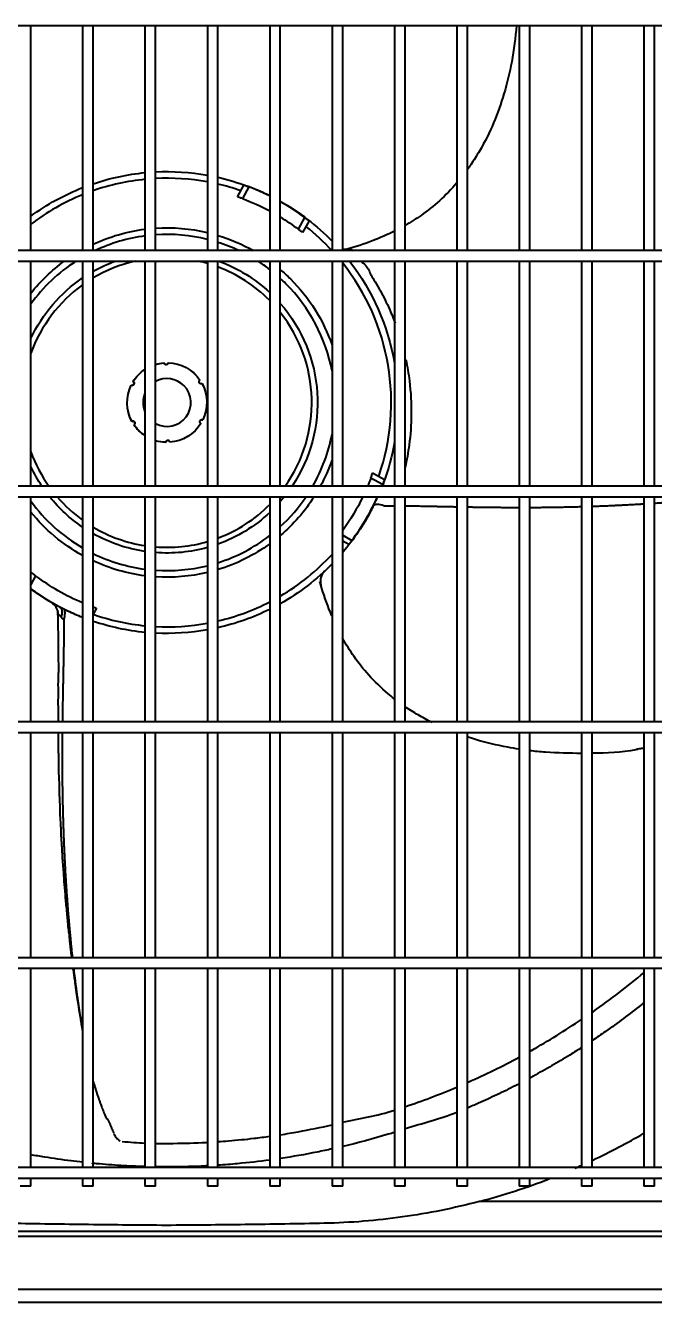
# Model space of a CAD drawing. Extents: x 58467 to 79089, y -33726 to -17391.
# Drawn here: x 72301.21 to 72324.91, y -20029.97 to -19981.87 of the extents above; entities that cross this region are included whole.
import ezdxf

# ---------------------------------------------------------------- set-up
doc = ezdxf.new("R2010")
doc.units = 0
doc.header["$LTSCALE"] = 100
doc.layers.add('+ENTE-ST-DOSEME USTU KONDDRENAJ', color=110, linetype='DOSEMEUSTUKONDENSDRENAJ_LINE', lineweight=40)
doc.linetypes.add('DOSEMEUSTUKONDENSDRENAJ_LINE', pattern='A,300,-40,["CD",Standard,S=15,R=0,X=-35,Y=-7.5],0', length=340)

# ---------------------------------------------------------------- blocks, each defined once
blk = doc.blocks.new('MAGAZA')
at = {"color": 3}
for p, q in [((54065.897, -32682.95, -3.539), (54184.259, -32682.95, -3.539)), ((54089.216, -32691.429, -3.539), (54089.216, -32682.951, -3.539)), ((54091.166, -32682.951, -3.539), (54091.166, -32691.429, -3.539)), ((54091.566, -32691.429, -3.539), (54091.566, -32682.951, -3.539)), ((54093.516, -32682.951, -3.539), (54093.516, -32691.429, -3.539)), ((54093.916, -32691.429, -3.539), (54093.916, -32682.951, -3.539)), ((54095.865, -32682.951, -3.539), (54095.865, -32691.429, -3.539)), ((54096.265, -32691.429, -3.539), (54096.265, -32682.951, -3.539)), ((54098.215, -32682.951, -3.539), (54098.215, -32691.429, -3.539)), ((54098.615, -32691.429, -3.539), (54098.615, -32682.951, -3.539)), ((54100.565, -32682.951, -3.539), (54100.565, -32691.429, -3.539)), ((54100.965, -32691.429, -3.539), (54100.965, -32682.951, -3.539)), ((54102.914, -32682.951, -3.539), (54102.914, -32691.429, -3.539)), ((54103.314, -32691.429, -3.539), (54103.314, -32682.951, -3.539)), ((54105.264, -32682.951, -3.539), (54105.264, -32691.429, -3.539)), ((54105.664, -32691.429, -3.539), (54105.664, -32682.951, -3.539)), ((54107.613, -32682.951, -3.539), (54107.613, -32691.429, -3.539)), ((54108.013, -32691.429, -3.539), (54108.013, -32682.951, -3.539)), ((54109.963, -32682.951, -3.539), (54109.963, -32691.429, -3.539)), ((54110.363, -32691.429, -3.539), (54110.363, -32682.951, -3.539)), ((54112.313, -32682.951, -3.539), (54112.313, -32691.429, -3.539)), ((54112.713, -32691.429, -3.539), (54112.713, -32682.951, -3.539)), ((54097, -32689.403, -3.539), (54097.244, -32688.958, -3.539)), ((54097.434, -32689.028, -3.539), (54097.19, -32689.471, -3.539)), ((54098.714, -32689.63, -3.539), (54098.715, -32689.63, -3.539)), ((54099.294, -32690.625, -3.539), (54099.537, -32690.182, -3.539)), ((54099.698, -32690.305, -3.539), (54099.454, -32690.75, -3.539)), ((54184.259, -32691.429, -3.539), (54065.897, -32691.429, -3.539)), ((54065.897, -32691.829, -3.539), (54184.259, -32691.829, -3.539)), ((54089.216, -32700.307, -3.539), (54089.216, -32691.829, -3.539)), ((54091.166, -32691.829, -3.539), (54091.166, -32700.307, -3.539)), ((54091.566, -32700.307, -3.539), (54091.566, -32691.829, -3.539)), ((54093.516, -32691.829, -3.539), (54093.516, -32700.307, -3.539)), ((54093.916, -32700.307, -3.539), (54093.916, -32691.829, -3.539)), ((54095.865, -32691.829, -3.539), (54095.865, -32700.307, -3.539)), ((54096.265, -32700.307, -3.539), (54096.265, -32691.829, -3.539)), ((54098.215, -32691.829, -3.539), (54098.215, -32700.307, -3.539)), ((54098.615, -32700.307, -3.539), (54098.615, -32691.829, -3.539)), ((54100.565, -32691.829, -3.539), (54100.565, -32700.307, -3.539)), ((54100.965, -32700.307, -3.539), (54100.965, -32691.829, -3.539)), ((54102.914, -32691.829, -3.539), (54102.914, -32700.307, -3.539)), ((54103.314, -32700.307, -3.539), (54103.314, -32691.829, -3.539)), ((54105.264, -32691.829, -3.539), (54105.264, -32700.307, -3.539)), ((54105.664, -32700.307, -3.539), (54105.664, -32691.829, -3.539)), ((54107.613, -32691.829, -3.539), (54107.613, -32700.307, -3.539)), ((54108.013, -32700.307, -3.539), (54108.013, -32691.829, -3.539)), ((54109.963, -32691.829, -3.539), (54109.963, -32700.307, -3.539)), ((54110.363, -32700.307, -3.539), (54110.363, -32691.829, -3.539)), ((54112.313, -32691.829, -3.539), (54112.313, -32700.307, -3.539)), ((54112.713, -32700.307, -3.539), (54112.713, -32691.829, -3.539)), ((54102.094, -32699.806, -3.539), (54102.539, -32700.05, -3.539)), ((54184.259, -32700.307, -3.539), (54065.897, -32700.307, -3.539)), ((54102.469, -32700.24, -3.539), (54102.026, -32699.997, -3.539)), ((54065.897, -32700.707, -3.539), (54184.259, -32700.707, -3.539)), ((54089.216, -32709.186, -3.539), (54089.216, -32700.707, -3.539)), ((54091.166, -32700.707, -3.539), (54091.166, -32709.186, -3.539)), ((54091.566, -32709.186, -3.539), (54091.566, -32700.707, -3.539)), ((54093.516, -32700.707, -3.539), (54093.516, -32709.186, -3.539)), ((54093.916, -32709.186, -3.539), (54093.916, -32700.707, -3.539)), ((54095.865, -32700.707, -3.539), (54095.865, -32709.186, -3.539)), ((54096.265, -32709.186, -3.539), (54096.265, -32700.707, -3.539)), ((54098.215, -32700.707, -3.539), (54098.215, -32709.186, -3.539)), ((54098.615, -32709.186, -3.539), (54098.615, -32700.707, -3.539)), ((54100.565, -32700.707, -3.539), (54100.565, -32709.186, -3.539)), ((54100.965, -32709.186, -3.539), (54100.965, -32700.707, -3.539)), ((54102.914, -32700.707, -3.539), (54102.914, -32709.186, -3.539)), ((54103.314, -32709.186, -3.539), (54103.314, -32700.707, -3.539)), ((54105.264, -32700.707, -3.539), (54105.264, -32709.186, -3.539)), ((54105.664, -32709.186, -3.539), (54105.664, -32700.707, -3.539)), ((54107.613, -32700.707, -3.539), (54107.613, -32709.186, -3.539)), ((54108.013, -32709.186, -3.539), (54108.013, -32700.707, -3.539)), ((54109.963, -32700.707, -3.539), (54109.963, -32709.186, -3.539)), ((54110.363, -32709.186, -3.539), (54110.363, -32700.707, -3.539)), ((54112.313, -32700.707, -3.539), (54112.313, -32709.186, -3.539)), ((54112.713, -32709.186, -3.539), (54112.713, -32700.707, -3.539)), ((54103.314, -32701.623, -3.539), (54103.317, -32701.625, -3.539)), ((54103.314, -32701.623, -3.539), (54103.317, -32701.625, -3.539)), ((54100.965, -32702.152, -3.539), (54101.315, -32702.344, -3.539)), ((54101.192, -32702.505, -3.539), (54100.965, -32702.38, -3.539)), ((54089.216, -32703.59, -3.539), (54089.236, -32703.554, -3.539)), ((54089.396, -32703.678, -3.539), (54089.216, -32704.006, -3.539)), ((54100.28, -32703.511, -3.539), (54100.261, -32703.529, -3.539)), ((54091.691, -32704.9, -3.539), (54091.566, -32705.128, -3.539)), ((54103.319, -32705.575, -3.539), (54103.314, -32705.58, -3.539)), ((54184.259, -32709.186, -3.539), (54065.897, -32709.186, -3.539)), ((54065.897, -32709.586, -3.539), (54184.259, -32709.586, -3.539)), ((54089.216, -32718.064, -3.539), (54089.216, -32709.585, -3.539)), ((54091.166, -32709.585, -3.539), (54091.166, -32718.064, -3.539)), ((54091.566, -32718.064, -3.539), (54091.566, -32709.585, -3.539)), ((54093.516, -32709.585, -3.539), (54093.516, -32718.064, -3.539)), ((54093.916, -32718.064, -3.539), (54093.916, -32709.585, -3.539)), ((54095.865, -32709.585, -3.539), (54095.865, -32718.064, -3.539)), ((54096.265, -32718.064, -3.539), (54096.265, -32709.585, -3.539)), ((54098.215, -32709.585, -3.539), (54098.215, -32718.064, -3.539)), ((54098.615, -32718.064, -3.539), (54098.615, -32709.585, -3.539)), ((54100.565, -32709.585, -3.539), (54100.565, -32718.064, -3.539)), ((54100.965, -32718.064, -3.539), (54100.965, -32709.585, -3.539)), ((54102.914, -32709.585, -3.539), (54102.914, -32718.064, -3.539)), ((54103.314, -32718.064, -3.539), (54103.314, -32709.585, -3.539)), ((54105.264, -32709.585, -3.539), (54105.264, -32718.064, -3.539)), ((54105.664, -32718.064, -3.539), (54105.664, -32709.585, -3.539)), ((54107.613, -32709.585, -3.539), (54107.613, -32718.064, -3.539)), ((54108.013, -32718.064, -3.539), (54108.013, -32709.585, -3.539)), ((54109.963, -32709.585, -3.539), (54109.963, -32718.064, -3.539)), ((54110.363, -32718.064, -3.539), (54110.363, -32709.585, -3.539)), ((54112.313, -32709.585, -3.539), (54112.313, -32718.064, -3.539)), ((54112.713, -32718.064, -3.539), (54112.713, -32709.585, -3.539)), ((54184.259, -32718.065, -3.539), (54065.897, -32718.065, -3.539)), ((54065.897, -32718.465, -3.539), (54184.259, -32718.465, -3.539)), ((54089.216, -32725.969, -3.539), (54089.216, -32718.464, -3.539)), ((54091.166, -32718.464, -3.539), (54091.166, -32725.969, -3.539)), ((54091.566, -32725.969, -3.539), (54091.566, -32718.464, -3.539)), ((54093.516, -32718.464, -3.539), (54093.516, -32725.969, -3.539)), ((54093.916, -32725.969, -3.539), (54093.916, -32718.464, -3.539)), ((54095.865, -32718.464, -3.539), (54095.865, -32725.969, -3.539)), ((54096.265, -32725.969, -3.539), (54096.265, -32718.464, -3.539)), ((54098.215, -32718.464, -3.539), (54098.215, -32725.969, -3.539)), ((54098.615, -32725.969, -3.539), (54098.615, -32718.464, -3.539)), ((54100.565, -32718.464, -3.539), (54100.565, -32725.969, -3.539)), ((54100.965, -32725.969, -3.539), (54100.965, -32718.464, -3.539)), ((54102.914, -32718.464, -3.539), (54102.914, -32725.969, -3.539)), ((54103.314, -32725.969, -3.539), (54103.314, -32718.464, -3.539)), ((54105.264, -32718.464, -3.539), (54105.264, -32725.969, -3.539)), ((54105.664, -32725.969, -3.539), (54105.664, -32718.464, -3.539)), ((54107.613, -32718.464, -3.539), (54107.613, -32725.969, -3.539)), ((54108.013, -32725.969, -3.539), (54108.013, -32718.464, -3.539)), ((54109.963, -32718.464, -3.539), (54109.963, -32725.969, -3.539)), ((54110.363, -32725.969, -3.539), (54110.363, -32718.464, -3.539)), ((54112.313, -32718.464, -3.539), (54112.313, -32725.969, -3.539)), ((54112.713, -32725.969, -3.539), (54112.713, -32718.464, -3.539)), ((54091.159, -32722.321, -3.539), (54091.166, -32722.321, -3.539)), ((54091.159, -32722.321, -3.539), (54091.166, -32722.335, -3.539)), ((54177.76, -32725.969, -3.539), (54072.305, -32725.969, -3.539)), ((54072.305, -32726.369, -3.539), (54177.76, -32726.369, -3.539)), ((54089.216, -32726.669, -3.539), (54088.816, -32726.669, -3.539)), ((54089.216, -32726.669, -3.539), (54089.216, -32726.369, -3.539)), ((54091.166, -32726.369, -3.539), (54091.166, -32726.669, -3.539)), ((54091.566, -32726.669, -3.539), (54091.166, -32726.669, -3.539)), ((54091.566, -32726.669, -3.539), (54091.566, -32726.369, -3.539)), ((54093.516, -32726.369, -3.539), (54093.516, -32726.669, -3.539)), ((54093.916, -32726.669, -3.539), (54093.516, -32726.669, -3.539)), ((54093.916, -32726.669, -3.539), (54093.916, -32726.369, -3.539)), ((54095.865, -32726.369, -3.539), (54095.865, -32726.669, -3.539)), ((54096.265, -32726.669, -3.539), (54095.865, -32726.669, -3.539)), ((54096.265, -32726.669, -3.539), (54096.265, -32726.369, -3.539)), ((54098.215, -32726.369, -3.539), (54098.215, -32726.669, -3.539)), ((54098.615, -32726.669, -3.539), (54098.215, -32726.669, -3.539)), ((54098.615, -32726.669, -3.539), (54098.615, -32726.369, -3.539)), ((54100.565, -32726.369, -3.539), (54100.565, -32726.669, -3.539)), ((54100.965, -32726.669, -3.539), (54100.565, -32726.669, -3.539)), ((54100.965, -32726.669, -3.539), (54100.965, -32726.369, -3.539)), ((54102.914, -32726.369, -3.539), (54102.914, -32726.669, -3.539)), ((54103.314, -32726.669, -3.539), (54102.914, -32726.669, -3.539)), ((54103.314, -32726.669, -3.539), (54103.314, -32726.369, -3.539)), ((54105.264, -32726.369, -3.539), (54105.264, -32726.669, -3.539)), ((54105.664, -32726.669, -3.539), (54105.264, -32726.669, -3.539)), ((54105.664, -32726.669, -3.539), (54105.664, -32726.369, -3.539)), ((54107.613, -32726.369, -3.539), (54107.613, -32726.669, -3.539)), ((54108.013, -32726.669, -3.539), (54107.613, -32726.669, -3.539)), ((54108.013, -32726.669, -3.539), (54108.013, -32726.369, -3.539)), ((54109.963, -32726.369, -3.539), (54109.963, -32726.669, -3.539)), ((54110.363, -32726.669, -3.539), (54109.963, -32726.669, -3.539)), ((54110.363, -32726.669, -3.539), (54110.363, -32726.369, -3.539)), ((54112.313, -32726.369, -3.539), (54112.313, -32726.669, -3.539)), ((54112.713, -32726.669, -3.539), (54112.313, -32726.669, -3.539)), ((54112.713, -32726.669, -3.539), (54112.713, -32726.369, -3.539)), ((54114.485, -32727.249, -3.539), (54106.115, -32727.249, -3.539)), ((54177.59, -32728.573, -3.539), (54072.432, -32728.573, -3.539)), ((54072.585, -32728.361, -3.539), (54177.438, -32728.361, -3.539)), ((54067.032, -32730.552, -3.539), (54183.081, -32730.552, -3.539)), ((54183.081, -32731.052, -3.539), (54067.032, -32731.052, -3.539))]:
    blk.add_line(p, q, dxfattribs=at)
at = {"color": 3, "extrusion": (0, 0, -1)}
for centre, radius, start, end in [((-54094.345, -32697.152, 3.539), 8.699, 71.3663, 84.5273), ((-54094.345, -32697.152, 3.539), 8.699, 87.1681, 100.0628), ((-54094.345, -32697.152, 3.539), 8.699, 102.7514, 110.4357), ((-54094.345, -32697.152, 3.539), 8.699, 53.8703, 68.5638), ((-54094.345, -32697.152, 3.539), 8.191, 110.3267, 118.1938), ((-54094.345, -32697.152, 3.539), 8.699, 119.3961, 135.6416), ((-54094.345, -32697.152, 3.539), 8.191, 121.4183, 127.1733), ((-54094.345, -32697.152, 3.539), 6.582, 65.0137, 82.7494), ((-54094.345, -32697.152, 3.539), 6.582, 86.2481, 103.3425), ((-54094.345, -32697.152, 3.539), 6.582, 106.9538, 119.5988), ((-54094.345, -32697.152, 3.539), 6.582, 60.3844, 61.11), ((-54094.345, -32697.152, 3.539), 6.582, 38.8013, 53.9606), ((-54094.345, -32697.152, 3.539), 5.671, 60.6487, 69.8006), ((-54094.345, -32697.152, 3.539), 5.671, 110.1825, 133.02), ((-54094.345, -32697.152, 3.539), 6.582, 130.4325, 135), ((-54094.345, -32697.152, 3.539), 8.699, 142.2719, 170.0942), ((-54094.345, -32697.152, 3.539), 5.671, 25.2562, 55.8956), ((-54094.345, -32697.152, 3.539), 6.582, 135, 160.8806), ((-54094.345, -32697.152, 3.539), 5.671, 138.8306, 213.8063), ((-54094.345, -32697.152, 3.539), 1.5, 31.5137, 56.4184), ((-54094.345, -32697.152, 3.539), 1.5, 31.6151, 56.419), ((-54094.345, -32697.152, 3.539), 1.5, 73.3536, 85.8849), ((-54094.345, -32697.152, 3.539), 1.5, 73.3536, 85.7851), ((-54094.313, -32695.652, 3.539), 0.075, 180.1825, 357.3175), ((-54094.345, -32697.152, 3.539), 1.5, 91.5149, 145.7851), ((-54094.345, -32697.152, 3.539), 1.5, 91.6151, 145.8849), ((-54093.03, -32696.43, 3.539), 0.075, 120.1825, 297.3175), ((-54095.627, -32696.374, 3.539), 0.075, 240.1825, 57.3175), ((-54094.345, -32697.152, 3.539), 1.5, 151.5149, 205.7851), ((-54094.345, -32697.152, 3.539), 1.5, 151.6151, 205.8849), ((-54094.345, -32697.152, 3.539), 1.5, 331.6151, 25.8849), ((-54094.345, -32697.152, 3.539), 1.5, 331.5149, 25.7863), ((-54093.063, -32697.93, 3.539), 0.075, 60.1825, 237.3175), ((-54095.66, -32697.873, 3.539), 0.075, 300.1825, 117.3175), ((-54094.345, -32697.152, 3.539), 1.5, 303.5817, 325.8849), ((-54094.345, -32697.152, 3.539), 1.5, 303.5818, 325.7851), ((-54094.345, -32697.152, 3.539), 1.5, 211.6151, 265.8849), ((-54094.345, -32697.152, 3.539), 1.5, 211.5149, 265.7851), ((-54094.345, -32697.152, 3.539), 1.5, 271.6151, 286.6471), ((-54094.345, -32697.152, 3.539), 1.5, 271.5149, 286.647), ((-54094.378, -32698.651, 3.539), 0.075, 0.1825, 177.3175), ((-54094.345, -32697.152, 3.539), 8.699, 189.905, 200.4357), ((-54094.345, -32697.152, 3.539), 6.582, 199.1081, 208.6481), ((-54094.345, -32697.152, 3.539), 5.671, 326.1881, 334.7325), ((-54094.345, -32697.152, 3.539), 8.191, 200.3267, 202.6623), ((-54094.345, -32697.152, 3.539), 5.671, 304.0931, 321.1706), ((-54094.345, -32697.152, 3.539), 6.582, 212.6925, 229.5563), ((-54094.345, -32697.152, 3.539), 5.671, 218.8237, 221.1581), ((-54094.345, -32697.152, 3.539), 8.191, 205.7297, 216.0841), ((-54094.345, -32697.152, 3.539), 6.582, 298.8787, 321.1875), ((-54094.345, -32697.152, 3.539), 5.671, 226.9687, 250.2112), ((-54094.345, -32697.152, 3.539), 8.699, 207.6697, 220.4519), ((-54094.345, -32697.152, 3.539), 5.671, 278.4094, 299.34), ((-54094.345, -32697.152, 3.539), 5.671, 254.4525, 274.3425), ((-54094.345, -32697.152, 3.539), 6.582, 233.9887, 253.035), ((-54094.345, -32697.152, 3.539), 6.582, 277.2394, 294.975), ((-54094.345, -32697.152, 3.539), 8.191, 292.8394, 307.1733), ((-54094.345, -32697.152, 3.539), 6.582, 256.6463, 273.7406), ((-54094.345, -32697.152, 3.539), 8.699, 224.3587, 240.6054), ((-54094.345, -32697.152, 3.539), 8.699, 297.6697, 306.1312), ((-54094.345, -32697.152, 3.539), 8.699, 243.5863, 257.2478), ((-54094.345, -32697.152, 3.539), 8.699, 275.4718, 288.6329), ((-54094.345, -32697.152, 3.539), 8.699, 259.9351, 272.8298)]:
    blk.add_arc(centre, radius, start, end, dxfattribs=at)
at = {"color": 3}
for radius, start, end in [(8.449, 95.6354, 109.2045), (8.449, 79.636, 92.9158), (8.449, 70.7868, 76.8654), (8.691, 63.5604, 69.1851), (8.449, 112.1036, 127.3772), (8.691, 53.3149, 60.576), (8.449, 42.6368, 51.7132), (6.332, 97.5263, 115.3407), (6.332, 76.1063, 93.8869), (6.332, 64.6538, 72.3488), (6.332, 122.7938, 144.09), (5.455, 102.6281, 120.6282), (5.455, 73.8169, 77.3662), (5.455, 45, 69.39), (6.332, 52.3294, 57.2006), (8.449, 340.7868, 38.4201), (6.332, 45, 47.5988), (5.455, 125.6456, 160.0931), (6.332, 10.8338, 45), (5.455, 324.6525, 38.4862), (0.9, 45, 118.513), (0.9, 157.2019, 202.7981), (0.9, 241.4868, 45), (6.332, 330.1088, 349.1663), (5.455, 199.9069, 215.3531), (5.455, 220.6856, 234.3544), (6.332, 312.4013, 325.8394), (8.691, 323.3149, 335.8496), (6.332, 215.91, 239.8669), (5.455, 290.61, 315.1912), (5.455, 239.3719, 261.2531), (6.332, 287.6513, 307.6706), (5.455, 265.4831, 286.1831), (6.332, 243.9675, 262.4738), (8.449, 300.3544, 317.4022), (6.332, 266.1131, 283.8938), (8.691, 233.8334, 248.5429), (8.449, 283.1359, 297.2591), (8.449, 250.7868, 264.3659), (8.449, 267.0854, 280.3653)]:
    blk.add_arc((54094.345, -32697.152, -3.539), radius, start, end, dxfattribs=at)
at = {"color": 3, "extrusion": (5.25028e-06, -5.62471e-06, 1)}
blk.add_arc((54101.069, -32690.874, -3.07), 0.5, 257.9694, 286.4725, dxfattribs=at)
at = {"color": 3, "extrusion": (-5.89787e-06, -5.50525e-06, 1)}
blk.add_arc((54100.623, -32703.875, -3.68), 0.5, 133.0877, 196.4735, dxfattribs=at)
at = {"color": 3}
for centre, major_axis, ratio, start_param, end_param in [((54102.965, -32700.363, -3.539), (-0.468, 0.175), 0.588101, 0, 0.392495), ((54090.074, -32705.298, -3.539), (-0.232, -0.443), 0.512974, 1.938544, 3.141593)]:
    blk.add_ellipse(centre, major_axis=major_axis, ratio=ratio, start_param=start_param, end_param=end_param, dxfattribs=at)
for points, knots in [([(54107.514, -32682.951, -3.539), (54107.478, -32683.406, -3.539), (54107.363, -32684.274, -3.539), (54107.072, -32685.5, -3.539), (54106.67, -32686.633, -3.539), (54106.229, -32687.52, -3.539), (54105.868, -32688.089, -3.539), (54105.71, -32688.312, -3.539), (54105.67, -32688.368, -3.539)], [0, 0, 0, 0, 0.239591, 0.456522, 0.654829, 0.860679, 0.964908, 1, 1, 1, 1]), ([(54097.244, -32688.958, -3.539), (54097.244, -32688.958, -3.539), (54097.247, -32688.959, -3.539), (54097.261, -32688.964, -3.539), (54097.272, -32688.968, -3.539), (54097.298, -32688.977, -3.539), (54097.314, -32688.983, -3.539), (54097.349, -32688.996, -3.539), (54097.369, -32689.004, -3.539), (54097.404, -32689.017, -3.539), (54097.419, -32689.022, -3.539), (54097.434, -32689.028, -3.539)], [0, 0, 0, 0, 0.211758, 0.211758, 0.423432, 0.423432, 0.636431, 0.636431, 0.852021, 0.852021, 1, 1, 1, 1]), ([(54098.231, -32689.371, -3.539), (54098.21, -32689.361, -3.539), (54098.19, -32689.352, -3.539), (54098.074, -32689.297, -3.539), (54097.976, -32689.254, -3.539), (54097.793, -32689.172, -3.539), (54097.706, -32689.134, -3.539), (54097.541, -32689.063, -3.539), (54097.461, -32689.03, -3.539), (54097.382, -32689, -3.539)], [0, 0, 0, 0, 0.07319, 0.07319, 0.416738, 0.416738, 0.719921, 0.719921, 1, 1, 1, 1]), ([(54105.267, -32688.878, -3.539), (54105.063, -32689.114, -3.539), (54104.639, -32689.55, -3.539), (54103.977, -32690.078, -3.539), (54103.527, -32690.363, -3.539), (54103.322, -32690.481, -3.539)], [0, 0, 0, 0, 0.373378, 0.722391, 1, 1, 1, 1]), ([(54097.19, -32689.471, -3.539), (54097.169, -32689.463, -3.539), (54097.147, -32689.455, -3.539), (54097.107, -32689.44, -3.539), (54097.087, -32689.434, -3.539), (54097.054, -32689.422, -3.539), (54097.039, -32689.417, -3.539), (54097.017, -32689.409, -3.539), (54097.008, -32689.406, -3.539), (54097.001, -32689.404, -3.539), (54097, -32689.403, -3.539), (54097, -32689.403, -3.539)], [0, 0, 0, 0, 0.21816, 0.21816, 0.436362, 0.436362, 0.653817, 0.653817, 0.868707, 0.868707, 1, 1, 1, 1]), ([(54099.537, -32690.182, -3.539), (54099.556, -32690.196, -3.539), (54099.574, -32690.21, -3.539), (54099.609, -32690.236, -3.539), (54099.625, -32690.248, -3.539), (54099.653, -32690.27, -3.539), (54099.665, -32690.279, -3.539), (54099.684, -32690.294, -3.539), (54099.691, -32690.299, -3.539), (54099.697, -32690.304, -3.539), (54099.698, -32690.305, -3.539), (54099.698, -32690.305, -3.539)], [0, 0, 0, 0, 0.217793, 0.217793, 0.435623, 0.435623, 0.652794, 0.652794, 0.867695, 0.867695, 1, 1, 1, 1]), ([(54099.454, -32690.75, -3.539), (54099.454, -32690.75, -3.539), (54099.451, -32690.747, -3.539), (54099.44, -32690.738, -3.539), (54099.431, -32690.731, -3.539), (54099.409, -32690.714, -3.539), (54099.396, -32690.703, -3.539), (54099.366, -32690.68, -3.539), (54099.349, -32690.667, -3.539), (54099.319, -32690.644, -3.539), (54099.307, -32690.635, -3.539), (54099.294, -32690.625, -3.539)], [0, 0, 0, 0, 0.211356, 0.211356, 0.422617, 0.422617, 0.635365, 0.635365, 0.851032, 0.851032, 1, 1, 1, 1]), ([(54102.918, -32690.696, -3.539), (54102.657, -32690.826, -3.539), (54102.058, -32691.086, -3.539), (54101.438, -32691.294, -3.539), (54101.088, -32691.39, -3.539)], [0, 0, 0, 0, 0.448668, 1, 1, 1, 1]), ([(54101.204, -32691.36, -3.539), (54101.205, -32691.363, -3.539), (54101.209, -32691.366, -3.539), (54101.228, -32691.374, -3.539), (54101.245, -32691.378, -3.539), (54101.295, -32691.393, -3.539), (54101.33, -32691.405, -3.539), (54101.361, -32691.427, -3.539), (54101.362, -32691.428, -3.539), (54101.363, -32691.429, -3.539)], [0, 0, 0, 0, 0.194513, 0.194513, 0.457401, 0.457401, 0.983178, 0.983178, 1, 1, 1, 1]), ([(54101.668, -32691.835, -3.539), (54101.687, -32691.861, -3.539), (54101.713, -32691.883, -3.539), (54101.798, -32691.953, -3.539), (54101.851, -32692.008, -3.539), (54101.936, -32692.131, -3.539), (54101.968, -32692.199, -3.539), (54102.02, -32692.33, -3.539), (54102.051, -32692.387, -3.539), (54102.12, -32692.497, -3.539), (54102.159, -32692.551, -3.539), (54102.262, -32692.722, -3.539), (54102.325, -32692.836, -3.539), (54102.512, -32693.177, -3.539), (54102.625, -32693.407, -3.539), (54102.805, -32693.814, -3.539), (54102.878, -32693.991, -3.539), (54102.944, -32694.167, -3.539)], [0, 0, 0, 0, 0.035525, 0.035525, 0.109228, 0.109228, 0.18293, 0.18293, 0.256633, 0.256633, 0.330336, 0.330336, 0.477742, 0.477742, 0.772553, 0.772553, 1, 1, 1, 1]), ([(54103.342, -32695.527, -3.539), (54103.401, -32695.802, -3.539), (54103.446, -32696.073, -3.539), (54103.587, -32697.204, -3.539), (54103.565, -32698.015, -3.539), (54103.43, -32699.042, -3.539), (54103.379, -32699.33, -3.539), (54103.317, -32699.6, -3.539)], [0, 0, 0, 0, 0.178319, 0.178319, 0.758219, 0.758219, 1, 1, 1, 1]), ([(54092.993, -32696.498, -3.539), (54093.01, -32696.507, -3.539), (54093.054, -32696.512, -3.539), (54093.094, -32696.479, -3.539), (54093.105, -32696.441, -3.539), (54093.103, -32696.411, -3.539), (54093.088, -32696.384, -3.539), (54093.073, -32696.371, -3.539), (54093.065, -32696.367, -3.539)], [0, 0, 0, 0, 0.25, 0.5, 0.625, 0.75, 0.875, 1, 1, 1, 1]), ([(54093.103, -32697.996, -3.539), (54093.119, -32697.986, -3.539), (54093.146, -32697.95, -3.539), (54093.137, -32697.899, -3.539), (54093.11, -32697.87, -3.539), (54093.083, -32697.857, -3.539), (54093.052, -32697.856, -3.539), (54093.033, -32697.863, -3.539), (54093.025, -32697.868, -3.539)], [0, 0, 0, 0, 0.25, 0.5, 0.625, 0.75, 0.875, 1, 1, 1, 1]), ([(54094.456, -32698.649, -3.539), (54094.455, -32698.63, -3.539), (54094.437, -32698.59, -3.539), (54094.388, -32698.572, -3.539), (54094.35, -32698.581, -3.539), (54094.325, -32698.597, -3.539), (54094.309, -32698.624, -3.539), (54094.305, -32698.643, -3.539), (54094.306, -32698.653, -3.539)], [0, 0, 0, 0, 0.25, 0.5, 0.625, 0.75, 0.875, 1, 1, 1, 1]), ([(54102.026, -32699.997, -3.539), (54102.034, -32699.975, -3.539), (54102.042, -32699.954, -3.539), (54102.056, -32699.913, -3.539), (54102.063, -32699.894, -3.539), (54102.075, -32699.86, -3.539), (54102.08, -32699.845, -3.539), (54102.088, -32699.823, -3.539), (54102.091, -32699.815, -3.539), (54102.093, -32699.807, -3.539), (54102.094, -32699.806, -3.539), (54102.094, -32699.806, -3.539)], [0, 0, 0, 0, 0.21816, 0.21816, 0.436362, 0.436362, 0.653817, 0.653817, 0.868707, 0.868707, 1, 1, 1, 1]), ([(54102.539, -32700.05, -3.539), (54102.539, -32700.05, -3.539), (54102.537, -32700.054, -3.539), (54102.533, -32700.068, -3.539), (54102.529, -32700.078, -3.539), (54102.519, -32700.104, -3.539), (54102.514, -32700.12, -3.539), (54102.501, -32700.156, -3.539), (54102.493, -32700.176, -3.539), (54102.48, -32700.211, -3.539), (54102.475, -32700.225, -3.539), (54102.469, -32700.24, -3.539)], [0, 0, 0, 0, 0.211758, 0.211758, 0.423432, 0.423432, 0.636431, 0.636431, 0.852021, 0.852021, 1, 1, 1, 1]), ([(54102.126, -32701.037, -3.539), (54102.136, -32701.017, -3.539), (54102.145, -32700.996, -3.539), (54102.196, -32700.887, -3.539), (54102.236, -32700.797, -3.539), (54102.276, -32700.707, -3.539)], [0, 0, 0, 0, 0.187509, 0.187509, 1, 1, 1, 1]), ([(54112.712, -32700.942, -3.539), (54112.717, -32700.941, -3.539), (54112.787, -32700.937, -3.539), (54112.906, -32700.928, -3.539), (54113.07, -32700.917, -3.539), (54113.217, -32700.906, -3.539), (54113.361, -32700.895, -3.539), (54113.52, -32700.882, -3.539), (54113.678, -32700.869, -3.539), (54113.835, -32700.856, -3.539), (54113.993, -32700.843, -3.539), (54114.134, -32700.83, -3.539), (54114.291, -32700.816, -3.539), (54114.433, -32700.803, -3.539), (54114.568, -32700.79, -3.539), (54114.64, -32700.783, -3.539), (54114.664, -32700.78, -3.539)], [0, 0, 0, 0, 0.007103, 0.105116, 0.178625, 0.252135, 0.325644, 0.399153, 0.497166, 0.570676, 0.644185, 0.742198, 0.791204, 0.889217, 0.962726, 1, 1, 1, 1]), ([(54102.52, -32701.038, -3.539), (54102.429, -32701.009, -3.539), (54102.343, -32700.994, -3.539), (54102.204, -32700.993, -3.539), (54102.152, -32701.009, -3.539), (54102.126, -32701.037, -3.539)], [0, 0, 0, 0, 0.5, 0.5, 1, 1, 1, 1]), ([(54102.533, -32701.04, -3.539), (54102.549, -32701.04, -3.539), (54102.59, -32701.04, -3.539), (54102.675, -32701.04, -3.539), (54102.767, -32701.039, -3.539), (54102.851, -32701.04, -3.539), (54102.896, -32701.04, -3.539), (54102.914, -32701.04, -3.539)], [0, 0, 0, 0, 0.131384, 0.341336, 0.656263, 0.866214, 1, 1, 1, 1]), ([(54103.315, -32701.043, -3.539), (54103.316, -32701.043, -3.539), (54103.36, -32701.043, -3.539), (54103.432, -32701.044, -3.539), (54103.539, -32701.045, -3.539), (54103.638, -32701.047, -3.539), (54103.739, -32701.048, -3.539), (54103.855, -32701.05, -3.539), (54103.957, -32701.051, -3.539), (54104.073, -32701.054, -3.539), (54104.191, -32701.056, -3.539), (54104.311, -32701.058, -3.539), (54104.415, -32701.06, -3.539), (54104.523, -32701.062, -3.539), (54104.646, -32701.065, -3.539), (54104.774, -32701.067, -3.539), (54104.899, -32701.07, -3.539), (54105.025, -32701.072, -3.539), (54105.15, -32701.075, -3.539), (54105.229, -32701.076, -3.539), (54105.262, -32701.077, -3.539), (54105.263, -32701.077, -3.539)], [0, 0, 0, 0, 0.002758, 0.072208, 0.118509, 0.164809, 0.234259, 0.28056, 0.35001, 0.396311, 0.465761, 0.535212, 0.581512, 0.627812, 0.697263, 0.766713, 0.813014, 0.882464, 0.951915, 0.998215, 1, 1, 1, 1]), ([(54105.665, -32701.084, -3.539), (54105.702, -32701.085, -3.539), (54105.786, -32701.086, -3.539), (54105.902, -32701.088, -3.539), (54106.045, -32701.09, -3.539), (54106.174, -32701.092, -3.539), (54106.322, -32701.094, -3.539), (54106.455, -32701.096, -3.539), (54106.587, -32701.097, -3.539), (54106.735, -32701.098, -3.539), (54106.865, -32701.099, -3.539), (54107.011, -32701.101, -3.539), (54107.14, -32701.102, -3.539), (54107.286, -32701.102, -3.539), (54107.432, -32701.103, -3.539), (54107.542, -32701.103, -3.539), (54107.602, -32701.103, -3.539), (54107.614, -32701.103, -3.539)], [0, 0, 0, 0, 0.058456, 0.133376, 0.183323, 0.283216, 0.333162, 0.408082, 0.483002, 0.532949, 0.632842, 0.682788, 0.757708, 0.832628, 0.907548, 0.982468, 1, 1, 1, 1]), ([(54108.015, -32701.102, -3.539), (54108.07, -32701.102, -3.539), (54108.159, -32701.102, -3.539), (54108.315, -32701.101, -3.539), (54108.448, -32701.1, -3.539), (54108.612, -32701.098, -3.539), (54108.744, -32701.097, -3.539), (54108.908, -32701.094, -3.539), (54109.039, -32701.092, -3.539), (54109.204, -32701.089, -3.539), (54109.336, -32701.087, -3.539), (54109.503, -32701.083, -3.539), (54109.638, -32701.08, -3.539), (54109.806, -32701.076, -3.539), (54109.905, -32701.073, -3.539), (54109.97, -32701.072, -3.539)], [0, 0, 0, 0, 0.083725, 0.134792, 0.236924, 0.28799, 0.390123, 0.441189, 0.543321, 0.594388, 0.69652, 0.747586, 0.849719, 0.900785, 1, 1, 1, 1]), ([(54110.36, -32701.06, -3.539), (54110.38, -32701.059, -3.539), (54110.449, -32701.057, -3.539), (54110.583, -32701.052, -3.539), (54110.731, -32701.046, -3.539), (54110.895, -32701.04, -3.539), (54111.043, -32701.034, -3.539), (54111.209, -32701.026, -3.539), (54111.36, -32701.019, -3.539), (54111.51, -32701.012, -3.539), (54111.676, -32701.004, -3.539), (54111.822, -32700.996, -3.539), (54111.984, -32700.987, -3.539), (54112.129, -32700.979, -3.539), (54112.249, -32700.971, -3.539), (54112.304, -32700.968, -3.539), (54112.311, -32700.967, -3.539)], [0, 0, 0, 0, 0.030761, 0.106414, 0.207284, 0.257719, 0.358589, 0.434241, 0.509893, 0.585546, 0.661198, 0.762068, 0.812503, 0.913373, 0.989026, 1, 1, 1, 1]), ([(54101.315, -32702.344, -3.539), (54101.301, -32702.362, -3.539), (54101.287, -32702.381, -3.539), (54101.261, -32702.415, -3.539), (54101.249, -32702.431, -3.539), (54101.227, -32702.459, -3.539), (54101.218, -32702.472, -3.539), (54101.203, -32702.49, -3.539), (54101.198, -32702.497, -3.539), (54101.193, -32702.503, -3.539), (54101.192, -32702.505, -3.539), (54101.192, -32702.505, -3.539)], [0, 0, 0, 0, 0.217793, 0.217793, 0.435623, 0.435623, 0.652794, 0.652794, 0.867695, 0.867695, 1, 1, 1, 1]), ([(54089.236, -32703.554, -3.539), (54089.236, -32703.554, -3.539), (54089.239, -32703.556, -3.539), (54089.251, -32703.565, -3.539), (54089.26, -32703.572, -3.539), (54089.281, -32703.589, -3.539), (54089.295, -32703.6, -3.539), (54089.325, -32703.623, -3.539), (54089.342, -32703.636, -3.539), (54089.371, -32703.659, -3.539), (54089.384, -32703.668, -3.539), (54089.396, -32703.678, -3.539)], [0, 0, 0, 0, 0.211356, 0.211356, 0.422617, 0.422617, 0.635365, 0.635365, 0.851032, 0.851032, 1, 1, 1, 1]), ([(54100.554, -32705.185, -3.539), (54100.518, -32705.098, -3.539), (54100.348, -32704.676, -3.539), (54100.203, -32704.244, -3.539), (54100.107, -32703.894, -3.539)], [0, 0, 0, 0, 0.208433, 1, 1, 1, 1]), ([(54090.023, -32704.711, -3.539), (54090.059, -32704.735, -3.539), (54090.13, -32704.797, -3.539), (54090.198, -32704.93, -3.539), (54090.233, -32705.038, -3.539), (54090.225, -32705.094, -3.539), (54090.224, -32705.096, -3.539)], [0, 0, 0, 0, 0.282713, 0.623797, 0.98945, 1, 1, 1, 1]), ([(54090.219, -32704.973, -3.539), (54090.226, -32705.168, -3.539), (54090.237, -32705.565, -3.539), (54090.24, -32705.987, -3.539), (54090.241, -32706.272, -3.539), (54090.24, -32706.395, -3.539), (54090.242, -32706.526, -3.539), (54090.239, -32706.635, -3.539), (54090.24, -32706.736, -3.539), (54090.247, -32706.898, -3.539), (54090.264, -32707.082, -3.539), (54090.248, -32707.362, -3.539), (54090.232, -32707.748, -3.539), (54090.243, -32708.057, -3.539), (54090.238, -32708.304, -3.539), (54090.235, -32708.429, -3.539), (54090.237, -32708.611, -3.539), (54090.255, -32708.807, -3.539), (54090.243, -32709.041, -3.539), (54090.24, -32709.153, -3.539), (54090.239, -32709.187, -3.539)], [0, 0, 0, 0, 0.133514, 0.270433, 0.286934, 0.326862, 0.357504, 0.38702, 0.40567, 0.425383, 0.498549, 0.559198, 0.624297, 0.752478, 0.802637, 0.822176, 0.83997, 0.924593, 0.976886, 1, 1, 1, 1]), ([(54090.369, -32705.25, -3.539), (54090.323, -32705.198, -3.539), (54090.278, -32705.148, -3.539), (54090.235, -32705.092, -3.539), (54090.225, -32705.082, -3.539), (54090.223, -32705.085, -3.539)], [0, 0, 0, 0, 0.677972, 0.677972, 1, 1, 1, 1]), ([(54090.459, -32705.326, -3.539), (54090.488, -32705.235, -3.539), (54090.503, -32705.15, -3.539), (54090.504, -32705.011, -3.539), (54090.488, -32704.958, -3.539), (54090.46, -32704.932, -3.539)], [0, 0, 0, 0, 0.5, 0.5, 1, 1, 1, 1]), ([(54090.46, -32704.932, -3.539), (54090.48, -32704.942, -3.539), (54090.501, -32704.952, -3.539), (54090.617, -32705.006, -3.539), (54090.714, -32705.049, -3.539), (54090.898, -32705.131, -3.539), (54090.984, -32705.169, -3.539), (54091.102, -32705.22, -3.539), (54091.134, -32705.233, -3.539), (54091.166, -32705.247, -3.539)], [0, 0, 0, 0, 0.087898, 0.087898, 0.500484, 0.500484, 0.864594, 0.864594, 1, 1, 1, 1]), ([(54091.566, -32704.856, -3.539), (54091.586, -32704.863, -3.539), (54091.604, -32704.87, -3.539), (54091.637, -32704.881, -3.539), (54091.652, -32704.887, -3.539), (54091.674, -32704.894, -3.539), (54091.682, -32704.897, -3.539), (54091.689, -32704.9, -3.539), (54091.691, -32704.9, -3.539), (54091.691, -32704.9, -3.539)], [0, 0, 0, 0, 0.272273, 0.272273, 0.55574, 0.55574, 0.835863, 0.835863, 1, 1, 1, 1]), ([(54090.456, -32705.339, -3.539), (54090.456, -32705.339, -3.539), (54090.456, -32705.339, -3.539), (54090.425, -32705.311, -3.539), (54090.396, -32705.28, -3.539), (54090.369, -32705.25, -3.539)], [0, 0, 0, 0, 0.000046, 0.000046, 1, 1, 1, 1]), ([(54090.456, -32705.339, -3.539), (54090.457, -32705.355, -3.539), (54090.457, -32705.397, -3.539), (54090.457, -32705.481, -3.539), (54090.458, -32705.573, -3.539), (54090.457, -32705.667, -3.539), (54090.457, -32705.751, -3.539), (54090.457, -32705.832, -3.539), (54090.456, -32705.928, -3.539), (54090.456, -32706.028, -3.539), (54090.454, -32706.14, -3.539), (54090.453, -32706.238, -3.539), (54090.452, -32706.345, -3.539), (54090.45, -32706.445, -3.539), (54090.449, -32706.546, -3.539), (54090.447, -32706.661, -3.539), (54090.445, -32706.763, -3.539), (54090.443, -32706.879, -3.539), (54090.441, -32706.997, -3.539), (54090.439, -32707.117, -3.539), (54090.437, -32707.222, -3.539), (54090.434, -32707.33, -3.539), (54090.432, -32707.453, -3.539), (54090.43, -32707.58, -3.539), (54090.427, -32707.706, -3.539), (54090.424, -32707.832, -3.539), (54090.422, -32707.956, -3.539), (54090.42, -32708.081, -3.539), (54090.418, -32708.206, -3.539), (54090.415, -32708.331, -3.539), (54090.413, -32708.456, -3.539), (54090.411, -32708.582, -3.539), (54090.409, -32708.708, -3.539), (54090.407, -32708.851, -3.539), (54090.405, -32708.981, -3.539), (54090.403, -32709.104, -3.539), (54090.403, -32709.162, -3.539), (54090.402, -32709.187, -3.539)], [0, 0, 0, 0, 0.014596, 0.03792, 0.072906, 0.09623, 0.119554, 0.142878, 0.166202, 0.201188, 0.224512, 0.259498, 0.282822, 0.306146, 0.341132, 0.364456, 0.399442, 0.422766, 0.457752, 0.492738, 0.516062, 0.539386, 0.574372, 0.609358, 0.632682, 0.667668, 0.702654, 0.725978, 0.760964, 0.79595, 0.819274, 0.85426, 0.889246, 0.91257, 0.959218, 0.982542, 1, 1, 1, 1]), ([(54102.909, -32708.311, -3.539), (54102.827, -32708.247, -3.539), (54102.488, -32707.971, -3.539), (54101.96, -32707.462, -3.539), (54101.394, -32706.752, -3.539), (54101.091, -32706.265, -3.539), (54100.957, -32706.023, -3.539)], [0, 0, 0, 0, 0.103677, 0.436935, 0.728671, 1, 1, 1, 1]), ([(54104.331, -32709.204, -3.539), (54104.155, -32709.116, -3.539), (54103.81, -32708.929, -3.539), (54103.477, -32708.718, -3.539), (54103.314, -32708.607, -3.539)], [0, 0, 0, 0, 0.500416, 1, 1, 1, 1]), ([(54090.242, -32709.595, -3.539), (54090.244, -32709.652, -3.539), (54090.248, -32709.81, -3.539), (54090.246, -32709.976, -3.539), (54090.244, -32710.138, -3.539), (54090.244, -32710.221, -3.539), (54090.254, -32710.374, -3.539), (54090.262, -32710.552, -3.539), (54090.257, -32710.769, -3.539), (54090.256, -32711.022, -3.539), (54090.271, -32711.308, -3.539), (54090.28, -32711.537, -3.539), (54090.28, -32711.718, -3.539), (54090.28, -32711.842, -3.539), (54090.285, -32711.962, -3.539), (54090.299, -32712.129, -3.539), (54090.304, -32712.323, -3.539), (54090.306, -32712.543, -3.539), (54090.315, -32712.783, -3.539), (54090.335, -32713.035, -3.539), (54090.346, -32713.25, -3.539), (54090.349, -32713.423, -3.539), (54090.352, -32713.58, -3.539), (54090.374, -32713.786, -3.539), (54090.384, -32714.009, -3.539), (54090.392, -32714.224, -3.539), (54090.407, -32714.455, -3.539), (54090.432, -32714.7, -3.539), (54090.448, -32714.914, -3.539), (54090.455, -32715.088, -3.539), (54090.463, -32715.251, -3.539), (54090.491, -32715.462, -3.539), (54090.505, -32715.694, -3.539), (54090.519, -32715.912, -3.539), (54090.541, -32716.141, -3.539), (54090.571, -32716.38, -3.539), (54090.59, -32716.593, -3.539), (54090.602, -32716.773, -3.539), (54090.618, -32716.944, -3.539), (54090.653, -32717.161, -3.539), (54090.672, -32717.417, -3.539), (54090.695, -32717.644, -3.539), (54090.723, -32717.851, -3.539), (54090.742, -32717.983, -3.539), (54090.753, -32718.066, -3.539)], [0, 0, 0, 0, 0.020993, 0.060732, 0.0678, 0.074162, 0.086897, 0.117658, 0.135798, 0.155524, 0.197696, 0.23796, 0.254024, 0.266902, 0.278583, 0.291499, 0.323077, 0.341369, 0.36095, 0.402348, 0.440072, 0.454754, 0.466698, 0.490617, 0.521317, 0.539051, 0.558332, 0.59936, 0.637234, 0.652147, 0.664401, 0.689266, 0.720818, 0.739028, 0.758563, 0.799999, 0.837338, 0.851752, 0.864099, 0.891017, 0.924896, 0.944238, 0.965101, 1, 1, 1, 1]), ([(54090.398, -32709.588, -3.539), (54090.398, -32709.627, -3.539), (54090.397, -32709.698, -3.539), (54090.396, -32709.817, -3.539), (54090.395, -32709.947, -3.539), (54090.395, -32710.093, -3.539), (54090.394, -32710.239, -3.539), (54090.394, -32710.386, -3.539), (54090.394, -32710.533, -3.539), (54090.394, -32710.667, -3.539), (54090.395, -32710.818, -3.539), (54090.395, -32710.954, -3.539), (54090.396, -32711.122, -3.539), (54090.397, -32711.254, -3.539), (54090.399, -32711.419, -3.539), (54090.4, -32711.55, -3.539), (54090.403, -32711.714, -3.539), (54090.405, -32711.846, -3.539), (54090.407, -32712.01, -3.539), (54090.41, -32712.143, -3.539), (54090.414, -32712.309, -3.539), (54090.417, -32712.444, -3.539), (54090.421, -32712.614, -3.539), (54090.425, -32712.765, -3.539), (54090.43, -32712.931, -3.539), (54090.434, -32713.079, -3.539), (54090.439, -32713.226, -3.539), (54090.445, -32713.39, -3.539), (54090.45, -32713.537, -3.539), (54090.457, -32713.701, -3.539), (54090.463, -32713.849, -3.539), (54090.471, -32714.015, -3.539), (54090.478, -32714.166, -3.539), (54090.485, -32714.317, -3.539), (54090.493, -32714.482, -3.539), (54090.501, -32714.628, -3.539), (54090.51, -32714.79, -3.539), (54090.518, -32714.935, -3.539), (54090.528, -32715.097, -3.539), (54090.538, -32715.258, -3.539), (54090.547, -32715.403, -3.539), (54090.558, -32715.565, -3.539), (54090.568, -32715.712, -3.539), (54090.58, -32715.876, -3.539), (54090.591, -32716.023, -3.539), (54090.602, -32716.168, -3.539), (54090.615, -32716.327, -3.539), (54090.627, -32716.484, -3.539), (54090.641, -32716.642, -3.539), (54090.654, -32716.799, -3.539), (54090.667, -32716.94, -3.539), (54090.681, -32717.097, -3.539), (54090.694, -32717.239, -3.539), (54090.71, -32717.398, -3.539), (54090.724, -32717.541, -3.539), (54090.738, -32717.683, -3.539), (54090.754, -32717.838, -3.539), (54090.768, -32717.965, -3.539), (54090.776, -32718.045, -3.539), (54090.778, -32718.064, -3.539)], [0, 0, 0, 0, 0.013718, 0.025238, 0.042517, 0.059796, 0.077075, 0.094355, 0.111634, 0.128913, 0.140433, 0.163472, 0.174991, 0.19803, 0.20955, 0.232588, 0.244108, 0.267147, 0.278666, 0.301705, 0.313225, 0.336264, 0.347783, 0.370822, 0.388101, 0.405381, 0.42266, 0.439939, 0.462978, 0.474498, 0.497537, 0.514816, 0.532095, 0.549374, 0.566653, 0.589692, 0.601212, 0.624251, 0.64153, 0.658809, 0.681848, 0.693368, 0.716407, 0.733686, 0.750965, 0.768244, 0.785524, 0.808563, 0.825842, 0.843121, 0.86616, 0.877679, 0.900718, 0.917998, 0.935277, 0.952556, 0.969835, 0.992874, 1, 1, 1, 1]), ([(54107.612, -32710.212, -3.539), (54107.469, -32710.19, -3.539), (54106.916, -32710.096, -3.539), (54106.264, -32709.942, -3.539), (54105.762, -32709.784, -3.539), (54105.66, -32709.751, -3.539)], [0, 0, 0, 0, 0.217085, 0.84018, 1, 1, 1, 1]), ([(54109.963, -32710.368, -3.539), (54109.512, -32710.369, -3.539), (54108.861, -32710.355, -3.539), (54108.211, -32710.291, -3.539), (54108.012, -32710.267, -3.539)], [0, 0, 0, 0, 0.693143, 1, 1, 1, 1]), ([(54112.097, -32710.218, -3.539), (54112.067, -32710.224, -3.539), (54111.5, -32710.334, -3.539), (54110.917, -32710.359, -3.539), (54110.364, -32710.366, -3.539)], [0, 0, 0, 0, 0.052096, 1, 1, 1, 1]), ([(54112.316, -32710.176, -3.539), (54112.286, -32710.18, -3.539), (54112.196, -32710.193, -3.539), (54112.105, -32710.204, -3.539), (54112.045, -32710.212, -3.539)], [0, 0, 0, 0, 0.329472, 1, 1, 1, 1]), ([(54090.798, -32718.464, -3.539), (54090.8, -32718.483, -3.539), (54090.82, -32718.642, -3.539), (54090.861, -32718.846, -3.539), (54090.888, -32719.108, -3.539), (54090.92, -32719.358, -3.539), (54090.967, -32719.622, -3.539), (54091.002, -32719.845, -3.539), (54091.027, -32720.03, -3.539), (54091.054, -32720.198, -3.539), (54091.101, -32720.4, -3.539), (54091.135, -32720.612, -3.539), (54091.157, -32720.759, -3.539), (54091.166, -32720.81, -3.539), (54091.166, -32720.813, -3.539)], [0, 0, 0, 0, 0.022704, 0.188294, 0.255944, 0.328946, 0.48653, 0.631631, 0.688105, 0.734898, 0.828723, 0.938324, 0.99671, 1, 1, 1, 1]), ([(54090.824, -32718.465, -3.539), (54090.827, -32718.495, -3.539), (54090.838, -32718.585, -3.539), (54090.852, -32718.706, -3.539), (54090.871, -32718.857, -3.539), (54090.888, -32718.994, -3.539), (54090.908, -32719.147, -3.539), (54090.926, -32719.283, -3.539), (54090.944, -32719.418, -3.539), (54090.964, -32719.566, -3.539), (54090.983, -32719.698, -3.539), (54091.004, -32719.843, -3.539), (54091.021, -32719.959, -3.539), (54091.042, -32720.104, -3.539), (54091.062, -32720.234, -3.539), (54091.085, -32720.377, -3.539), (54091.106, -32720.506, -3.539), (54091.127, -32720.636, -3.539), (54091.147, -32720.755, -3.539), (54091.161, -32720.831, -3.539), (54091.166, -32720.864, -3.539)], [0, 0, 0, 0, 0.03653, 0.110211, 0.147051, 0.220732, 0.275993, 0.331254, 0.386515, 0.441776, 0.515457, 0.552298, 0.625979, 0.66282, 0.736501, 0.791762, 0.847023, 0.902283, 0.957544, 1, 1, 1, 1]), ([(54110.364, -32720.123, -3.539), (54110.379, -32720.112, -3.539), (54111.044, -32719.648, -3.539), (54111.698, -32719.149, -3.539), (54112.32, -32718.627, -3.539)], [0, 0, 0, 0, 0.02383, 1, 1, 1, 1]), ([(54112.324, -32719.761, -3.539), (54112.284, -32719.793, -3.539), (54112.026, -32719.996, -3.539), (54111.547, -32720.362, -3.539), (54110.932, -32720.805, -3.539), (54110.535, -32721.076, -3.539), (54110.364, -32721.19, -3.539)], [0, 0, 0, 0, 0.062992, 0.40604, 0.74536, 1, 1, 1, 1]), ([(54108.014, -32721.594, -3.539), (54108.036, -32721.581, -3.539), (54108.694, -32721.212, -3.539), (54109.346, -32720.811, -3.539), (54109.968, -32720.393, -3.539)], [0, 0, 0, 0, 0.033617, 1, 1, 1, 1]), ([(54109.974, -32721.446, -3.539), (54109.824, -32721.543, -3.539), (54109.448, -32721.779, -3.539), (54108.842, -32722.142, -3.539), (54108.337, -32722.426, -3.539), (54108.06, -32722.576, -3.539), (54108.015, -32722.6, -3.539)], [0, 0, 0, 0, 0.235493, 0.585637, 0.931817, 1, 1, 1, 1]), ([(54105.664, -32722.766, -3.539), (54105.675, -32722.761, -3.539), (54106.329, -32722.472, -3.539), (54106.981, -32722.154, -3.539), (54107.617, -32721.812, -3.539)], [0, 0, 0, 0, 0.017477, 1, 1, 1, 1]), ([(54091.566, -32722.717, -3.539), (54091.575, -32722.75, -3.539), (54091.595, -32722.821, -3.539), (54091.622, -32722.915, -3.539), (54091.651, -32723.011, -3.539), (54091.681, -32723.109, -3.539), (54091.712, -32723.205, -3.539), (54091.739, -32723.288, -3.539), (54091.767, -32723.37, -3.539), (54091.8, -32723.464, -3.539), (54091.833, -32723.555, -3.539), (54091.862, -32723.634, -3.539), (54091.892, -32723.712, -3.539), (54091.921, -32723.789, -3.539), (54091.956, -32723.875, -3.539), (54091.986, -32723.949, -3.539), (54092.016, -32724.022, -3.539), (54092.041, -32724.082, -3.539), (54092.066, -32724.143, -3.539), (54092.095, -32724.117, -3.539), (54092.124, -32724.183, -3.539), (54092.152, -32724.249, -3.539), (54092.174, -32724.3, -3.539), (54092.198, -32724.356, -3.539), (54092.218, -32724.401, -3.539), (54092.242, -32724.455, -3.539), (54092.259, -32724.496, -3.539), (54092.28, -32724.543, -3.539), (54092.298, -32724.585, -3.539), (54092.314, -32724.62, -3.539), (54092.33, -32724.657, -3.539), (54092.337, -32724.673, -3.539), (54092.339, -32724.678, -3.539)], [0, 0, 0, 0, 0.039009, 0.083366, 0.112937, 0.157294, 0.201651, 0.231222, 0.260794, 0.305151, 0.349508, 0.379079, 0.40865, 0.453007, 0.482579, 0.526936, 0.556507, 0.586078, 0.61565, 0.645221, 0.689578, 0.71915, 0.748721, 0.778292, 0.807864, 0.837435, 0.867006, 0.896578, 0.926149, 0.95572, 0.985292, 1, 1, 1, 1]), ([(54107.621, -32722.808, -3.539), (54107.568, -32722.836, -3.539), (54107.288, -32722.98, -3.539), (54106.777, -32723.232, -3.539), (54106.178, -32723.508, -3.539), (54105.807, -32723.669, -3.539), (54105.669, -32723.728, -3.539)], [0, 0, 0, 0, 0.082272, 0.438667, 0.790874, 1, 1, 1, 1]), ([(54098.615, -32724.733, -3.539), (54098.839, -32724.699, -3.539), (54099.489, -32724.59, -3.539), (54100.138, -32724.458, -3.539), (54100.565, -32724.361, -3.539)], [0, 0, 0, 0, 0.345093, 1, 1, 1, 1]), ([(54092.348, -32724.698, -3.539), (54092.365, -32724.73, -3.539), (54092.401, -32724.794, -3.539), (54092.442, -32724.868, -3.539), (54092.497, -32724.917, -3.539), (54092.548, -32724.951, -3.539), (54092.576, -32724.965, -3.539)], [0, 0, 0, 0, 0.181976, 0.413188, 0.708779, 1, 1, 1, 1]), ([(54096.266, -32724.995, -3.539), (54096.4, -32724.985, -3.539), (54096.854, -32724.951, -3.539), (54097.503, -32724.886, -3.539), (54098.019, -32724.819, -3.539), (54098.215, -32724.792, -3.539)], [0, 0, 0, 0, 0.205527, 0.696848, 1, 1, 1, 1]), ([(54102.917, -32724.646, -3.539), (54102.838, -32724.67, -3.539), (54102.196, -32724.867, -3.539), (54101.546, -32725.042, -3.539), (54100.972, -32725.177, -3.539)], [0, 0, 0, 0, 0.122391, 1, 1, 1, 1]), ([(54093.917, -32725.059, -3.539), (54094.087, -32725.061, -3.539), (54094.674, -32725.062, -3.539), (54095.323, -32725.047, -3.539), (54095.801, -32725.023, -3.539), (54095.866, -32725.019, -3.539)], [0, 0, 0, 0, 0.25942, 0.898801, 1, 1, 1, 1]), ([(54100.57, -32725.269, -3.539), (54100.382, -32725.31, -3.539), (54099.735, -32725.447, -3.539), (54099.084, -32725.561, -3.539), (54098.62, -32725.63, -3.539)], [0, 0, 0, 0, 0.290991, 1, 1, 1, 1]), ([(54091.164, -32725.772, -3.539), (54091.019, -32725.756, -3.539), (54090.542, -32725.7, -3.539), (54089.891, -32725.606, -3.539), (54089.387, -32725.52, -3.539), (54089.212, -32725.488, -3.539)], [0, 0, 0, 0, 0.222526, 0.729479, 1, 1, 1, 1]), ([(54093.515, -32725.936, -3.539), (54093.508, -32725.936, -3.539), (54093.206, -32725.928, -3.539), (54092.595, -32725.899, -3.539), (54091.934, -32725.849, -3.539), (54091.569, -32725.814, -3.539), (54091.511, -32725.809, -3.539)], [0, 0, 0, 0, 0.009862, 0.452008, 0.912782, 1, 1, 1, 1]), ([(54098.22, -32725.687, -3.539), (54097.816, -32725.741, -3.539), (54097.166, -32725.815, -3.539), (54096.514, -32725.868, -3.539), (54096.268, -32725.885, -3.539)], [0, 0, 0, 0, 0.622175, 1, 1, 1, 1]), ([(54095.867, -32725.908, -3.539), (54095.789, -32725.913, -3.539), (54095.282, -32725.936, -3.539), (54094.774, -32725.943, -3.539), (54094.345, -32725.948, -3.539)], [0, 0, 0, 0, 0.15493, 1, 1, 1, 1]), ([(54106.115, -32727.249, -3.539), (54105.159, -32727.502, -3.539), (54104.194, -32727.696, -3.539), (54102.733, -32727.902, -3.539), (54102.244, -32727.957, -3.539), (54101.261, -32728.036, -3.539), (54100.768, -32728.059, -3.539), (54099.777, -32728.084, -3.539), (54099.28, -32728.09, -3.539), (54098.288, -32728.106, -3.539), (54097.792, -32728.114, -3.539), (54096.303, -32728.133, -3.539), (54095.309, -32728.143, -3.539), (54094.316, -32728.149, -3.539)], [0, 0, 0, 0, 0.25, 0.25, 0.375, 0.375, 0.5, 0.5, 0.625, 0.625, 0.75, 0.75, 1, 1, 1, 1]), ([(54094.316, -32728.149, -3.539), (54093.341, -32728.143, -3.539), (54092.366, -32728.133, -3.539), (54090.416, -32728.108, -3.539), (54089.441, -32728.095, -3.539), (54087.979, -32728.063, -3.539), (54087.491, -32728.043, -3.539), (54086.523, -32727.97, -3.539), (54086.043, -32727.919, -3.539), (54084.616, -32727.727, -3.539), (54083.683, -32727.546, -3.539), (54082.766, -32727.314, -3.539)], [0, 0, 0, 0, 0.25, 0.25, 0.5, 0.5, 0.625, 0.625, 0.75, 0.75, 1, 1, 1, 1])]:
    blk.add_open_spline(points, degree=3, knots=knots, dxfattribs=at)
for points, degree in [([(54094.385, -32695.652, -3.539), (54094.385, -32695.683, -3.539), (54094.342, -32695.726, -3.539), (54094.281, -32695.728, -3.539), (54094.237, -32695.686, -3.539), (54094.235, -32695.656, -3.539)], 2), ([(54095.663, -32696.436, -3.539), (54095.637, -32696.451, -3.539), (54095.578, -32696.436, -3.539), (54095.546, -32696.384, -3.539), (54095.56, -32696.325, -3.539), (54095.585, -32696.308, -3.539)], 2), ([(54095.624, -32697.936, -3.539), (54095.598, -32697.92, -3.539), (54095.581, -32697.862, -3.539), (54095.61, -32697.808, -3.539), (54095.669, -32697.79, -3.539), (54095.696, -32697.804, -3.539)], 2), ([(54102.45, -32700.307, -3.539), (54102.466, -32700.268, -3.539), (54102.482, -32700.228, -3.539), (54102.496, -32700.189, -3.539)], 3), ([(54102.049, -32701.191, -3.539), (54102.076, -32701.141, -3.539), (54102.101, -32701.089, -3.539), (54102.126, -32701.037, -3.539)], 3), ([(54102.52, -32701.038, -3.539), (54102.524, -32701.039, -3.539), (54102.528, -32701.04, -3.539), (54102.533, -32701.04, -3.539)], 3), ([(54100.28, -32703.511, -3.539), (54100.286, -32703.506, -3.539), (54100.257, -32703.533, -3.539)], 2), ([(54090.306, -32704.855, -3.539), (54090.356, -32704.882, -3.539), (54090.408, -32704.907, -3.539), (54090.46, -32704.932, -3.539)], 3), ([(54090.459, -32705.326, -3.539), (54090.457, -32705.33, -3.539), (54090.457, -32705.335, -3.539), (54090.457, -32705.339, -3.539)], 3), ([(54103.315, -32723.68, -3.539), (54103.965, -32723.46, -3.539), (54104.615, -32723.214, -3.539), (54105.265, -32722.939, -3.539)], 3), ([(54100.965, -32724.267, -3.539), (54101.613, -32724.11, -3.539), (54102.263, -32724.021, -3.539), (54102.914, -32723.812, -3.539)], 3), ([(54105.266, -32723.896, -3.539), (54104.627, -32724.158, -3.539), (54103.978, -32724.302, -3.539), (54103.322, -32724.517, -3.539)], 3), ([(54110.385, -32725.693, -3.539), (54111.042, -32725.384, -3.539), (54111.687, -32725.045, -3.539), (54112.318, -32724.678, -3.539)], 3), ([(54092.662, -32724.986, -3.539), (54092.948, -32725.015, -3.539), (54093.233, -32725.036, -3.539), (54093.516, -32725.047, -3.539)], 3), ([(54094.345, -32725.948, -3.539), (54094.202, -32725.947, -3.539), (54094.059, -32725.946, -3.539), (54093.915, -32725.944, -3.539)], 3), ([(54109.715, -32725.997, -3.539), (54109.804, -32725.959, -3.539), (54109.892, -32725.92, -3.539), (54109.98, -32725.88, -3.539)], 3), ([(54106.115, -32727.249, -3.539), (54107.012, -32727.012, -3.539), (54107.89, -32726.727, -3.539), (54108.748, -32726.395, -3.539)], 3)]:
    blk.add_open_spline(points, degree=degree, dxfattribs=at)

msp = doc.modelspace()

# ---------------------------------------------------------------- block references
at = {"layer": '+ENTE-ST-DOSEME USTU KONDDRENAJ', "color": 3, "linetype": 'Continuous'}
msp.add_blockref('MAGAZA', (18212.194, 12701.082), dxfattribs=at)

doc.saveas('drawing.dxf')
